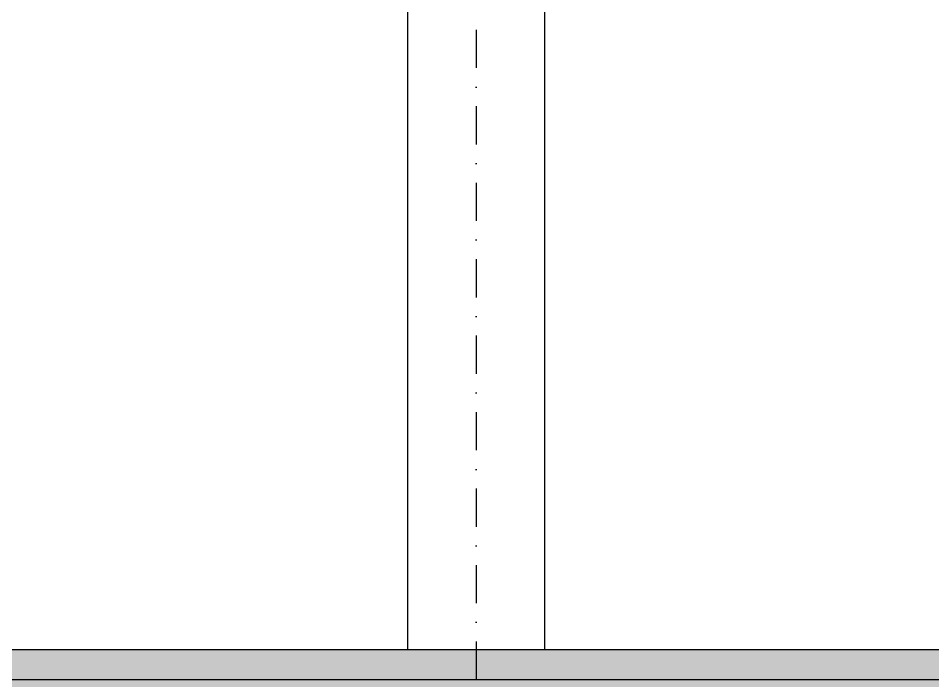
# Model space of a CAD drawing. Header units: centimetres. Extents: x 26569 to 160723, y -3143 to 14565.
# Drawn here: x 108208 to 108807, y -1622 to -1188 of the extents above; entities that cross this region are included whole.
import ezdxf

# ---------------------------------------------------------------- set-up
doc = ezdxf.new("R2010")
doc.units = ezdxf.units.CM
doc.header["$LTSCALE"] = 100
doc.linetypes.add('DASHDOT2', pattern=[0.5, 0.25, -0.125, 0, -0.125])
for name, color, linetype in [('A-ANNO-GRID', 155, 'DASHDOT2'), ('A-ELEV-01', 255, 'Continuous'), ('S-CONC', 5, 'Continuous'), ('S-HTCH', 8, 'Continuous')]:
    doc.layers.add(name, color=color, linetype=linetype)

msp = doc.modelspace()

# ---------------------------------------------------------------- hatches: boundary and pattern name
at = {"layer": 'S-HTCH'}
h = msp.add_hatch(dxfattribs=at)
h.set_pattern_fill('ANSI33', color=256, style=0)
h.set_pattern_definition([(45, (95288.2936, -335.3015), (-4.490128, 4.490128), []), (45, (95292.784, -335.3015), (-4.490128, 4.490128), [3.175, -1.5875])])
h.paths.add_polyline_path([(120752.73, -1621.54), (120752.73, -1601.54), (104862.73, -1601.54), (104862.73, -1621.54)])
h.paths.add_polyline_path([(120752.73, -1601.54), (120752.73, -1621.54), (122651.23, -1621.54), (122651.23, -1601.54)])
h = msp.add_hatch(dxfattribs=at)
h.set_pattern_fill('AR-CONC', color=256, scale=0.1, style=0)
h.set_pattern_definition([(50, (-26454.642, -0.04), (18.2184669, -1.5939086), [1.905, -20.955]), (355, (-26454.642, -0.04), (-3.5243421, 19.1056845), [1.524, -16.7640584]), (100.451445, (-26453.124, -0.173), (14.6941247, 17.5117752), [1.6190009, -17.8090245]), (46.1842, (-26454.642, 5.04), (27.107904, -4.2042328), [2.8575, -31.4325]), (96.635558, (-26452.383, 4.69), (23.7404134, 24.7426125), [2.4285023, -26.713561]), (351.184151, (-26454.642, 5.04), (23.7404134, 24.7426125), [2.2859967, -25.145973]), (21, (-26452.102, 3.77), (15.1614391, -10.2265198), [1.905, -20.955]), (326, (-26452.102, 3.77), (6.1802028, 18.4187966), [1.524, -16.764]), (71.451445, (-26450.838, 2.917), (21.341642, 8.1922769), [1.6190009, -17.8089938]), (37.5, (-26454.642, -0.04), (0.30886033, 8.4555039), [0, -16.5608, 0, -17.018, 0, -16.8275]), (7.5, (-26454.642, -0.04), (6.68196625, 10.0180575), [0, -9.7028, 0, -16.1798, 0, -6.4135]), (327.5, (-26460.306, -0.04), (13.55905952, -0.5728744), [0, -6.35, 0, -19.812, 0, -26.289]), (317.5, (-26462.846, -0.04), (14.8129181, 2.5426491), [0, -8.255, 0, -13.1572, 0, -18.669])])
h.paths.add_polyline_path([(122625.73, -1621.54), (104862.73, -1621.54), (104862.73, -1631.54), (122625.73, -1631.54)])

# ---------------------------------------------------------------- linework, layer by layer
at = {"layer": 'A-ANNO-GRID'}
msp.add_lwpolyline([(108507.73, -143.45), (108507.73, -1876.54)], dxfattribs=at)
at = {"layer": 'A-ELEV-01'}
for points in [[(108462.73, -1001.54), (108462.73, -1601.54)], [(108552.73, -1601.54), (108552.73, -1001.54)]]:
    msp.add_lwpolyline(points, dxfattribs=at)
at = {"layer": 'S-CONC'}
msp.add_lwpolyline([(120752.73, -1621.54), (104862.73, -1621.54), (104862.73, -1601.54), (120752.73, -1601.54)], dxfattribs=at)

doc.saveas('drawing.dxf')
